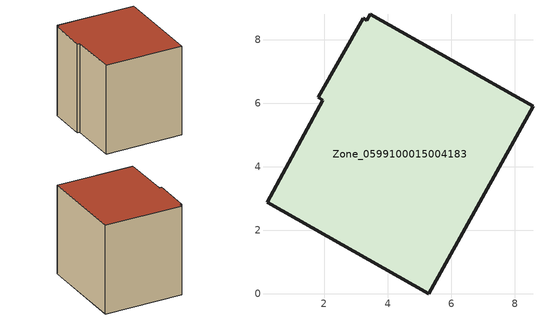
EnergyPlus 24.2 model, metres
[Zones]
Zone_0599100015004183
 floor ground (C_G): 1.96,6.1 1.81,6.18 3.22,8.68 3.34,8.61 3.44,8.8 8.57,5.9 5.29,0 0.2,2.89 z0.8
 wall outside (C_F): 8.57,5.9 3.44,8.8 3.34,8.61 3.22,8.68 1.81,6.18 1.96,6.1 0.2,2.89 5.29,0 8.57,5.9 z0.8:7.59
 roof outside (C_R): 1.81,6.18 1.96,6.1 0.2,2.89 5.29,0 8.57,5.9 3.44,8.8 3.34,8.61 3.22,8.68 z7.59
[BUILDING]
Pand.0599100015004183: North Axis=0; Terrain=City; Loads Convergence Tolerance Value=0.04; Temperature Convergence Tolerance Value=0.4; Solar Distribution=FullExterior; Maximum Number of Warmup Days=25; Minimum Number of Warmup Days=1
[Site:Location]
Rotterdam.The.Hague.AP_ZH_NLD Design_Conditions: Latitude=51.96; Longitude=4.45; Time Zone=1; Elevation=-4.5
[SITE:GROUNDTEMPERATURE:BUILDINGSURFACE]
18, 18, 18, 18, 18, 18, 18, 18, 18, 18, 18, 18
[MATERIAL] Thermal Absorptance=0.9; Solar Absorptance=0.7; Visible Absorptance=0.7
Name | Roughness | Thickness | Conductivity | Density | Specific Heat
G.TC.1946-1964 | MediumSmooth | 0.15 | 1 | 540 | 1210
F.TC.1946-1964 | Rough | 0.3 | 0.857143 | 1920 | 840
R.TC.1946-1964 | MediumRough | 0.2 | 0.235294 | 1500 | 1000
[CONSTRUCTION]
C_G: G.TC.1946-1964
C_F: F.TC.1946-1964
C_R: R.TC.1946-1964
[ZONE]
Zone_0599100015004183: Type=1; Multiplier=1; Ceiling Height=Autocalculate; Volume=Autocalculate; Floor Area=autocalculate; Part of Total Floor Area=Yes
[ZONEINFILTRATION:DESIGNFLOWRATE]
Infil_Zone_0599100015004183: Zone or ZoneList or Space or SpaceList=Zone_0599100015004183; Schedule=AlwaysOn; Design Flow Rate Calculation Method=Flow/Area; Flow Rate per Floor Area=0.003; Constant Term Coefficient=1; Temperature Term Coefficient=0; Velocity Term Coefficient=0; Velocity Squared Term Coefficient=0
[HVACTEMPLATE:ZONE:IDEALLOADSAIRSYSTEM]
Zone_0599100015004183: Maximum Heating Supply Air Temperature=50; Minimum Cooling Supply Air Temperature=13; Maximum Heating Supply Air Humidity Ratio=0.0156; Minimum Cooling Supply Air Humidity Ratio=0.0077; Heating Limit=NoLimit; Cooling Limit=NoLimit; Dehumidification Control Type=ConstantSensibleHeatRatio; Cooling Sensible Heat Ratio=0.7; Dehumidification Setpoint=60; Humidification Control Type=None; Humidification Setpoint=30; Outdoor Air Method=None; Outdoor Air Flow Rate per Person=0.00944; Outdoor Air Flow Rate per Zone Floor Area=0; Outdoor Air Flow Rate per Zone=0; Demand Controlled Ventilation Type=None; Outdoor Air Economizer Type=NoEconomizer; Heat Recovery Type=None; Sensible Heat Recovery Effectiveness=0.7; Latent Heat Recovery Effectiveness=0.65
[ZONECONTROL:THERMOSTAT]
ThermostatControl_Zone_0599100015004183: Zone or ZoneList=Zone_0599100015004183; Control Type Schedule=DualSetpointControlType; Control 1=Thermostat_Zone_0599100015004183; Temperature Difference Between Cutout And Setpoint=0
[THERMOSTATSETPOINT:DUALSETPOINT]
Thermostat_Zone_0599100015004183: Heating Setpoint Temperature Schedule=HeatingSetpoint_Zone_0599100015004183; Cooling Setpoint Temperature Schedule=CoolingSetpoint_Zone_0599100015004183
[SCHEDULE:COMPACT]
HeatingSetpoint_Zone_0599100015004183: Through: 12/31, For: AllDays, Until: 24:00, 21
CoolingSetpoint_Zone_0599100015004183: Through: 12/31, For: AllDays, Until: 24:00, 24
DualSetpointControlType: Through: 12/31, For: AllDays, Until: 24:00, 4
AlwaysOn: Through: 12/31, For: AllDays, Until: 24:00, 1
